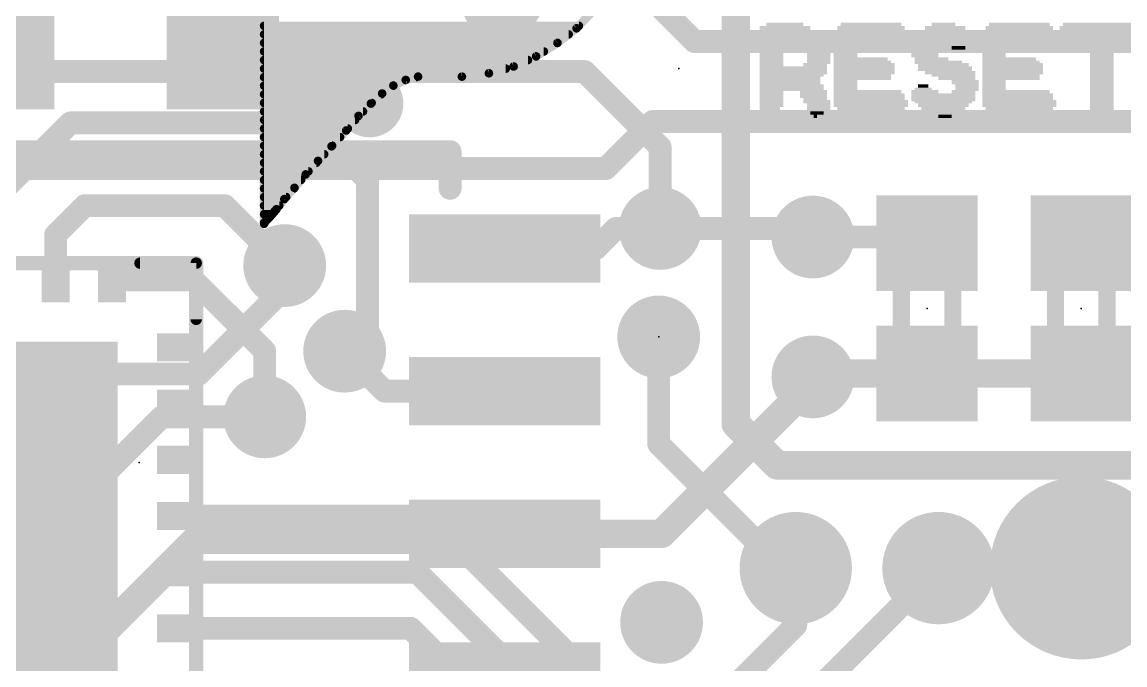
# Model space of a CAD drawing. Extents: x -34 to 52.6, y -23.4 to 26.6.
# Drawn here: x 8.61 to 18.42, y 10.31 to 16.04 of the extents above; entities that cross this region are included whole.
import ezdxf

# ---------------------------------------------------------------- set-up
doc = ezdxf.new("R2010")
doc.units = 0
for name, color, linetype in [('1', 12, 'CONTINUOUS'), ('16', 140, 'CONTINUOUS'), ('17', 183, 'CONTINUOUS'), ('18', 110, 'CONTINUOUS'), ('21', 41, 'CONTINUOUS'), ('22', 40, 'CONTINUOUS'), ('23', 53, 'CONTINUOUS'), ('24', 53, 'CONTINUOUS'), ('51', 53, 'CONTINUOUS')]:
    doc.layers.add(name, color=color, linetype=linetype)

# ---------------------------------------------------------------- blocks, each defined once
blk = doc.blocks.new('ROUNDP')
at = {"const_width": 0.5}
blk.add_lwpolyline([(0, -0.25, 1), (0, 0.25, 1), (0, -0.25)], format="xyb", dxfattribs=at)
blk = doc.blocks.new('RECT')
blk.add_solid([(-0.5, -0.5), (0.5, -0.5), (-0.5, 0.5), (0.5, 0.5)])
blk = doc.blocks.new('ROUNDV')
at = {"const_width": 0.5}
blk.add_lwpolyline([(0, -0.25, 1), (0, 0.25, 1), (0, -0.25)], format="xyb", dxfattribs=at)

msp = doc.modelspace()

# ---------------------------------------------------------------- linework, layer by layer
at = {"layer": '1'}
for points, const_width in [([(14.9606, 21.9362), (14.9606, 12.4587)], 0.254), ([(8.4836, 15.5956), (13.6144, 15.5956)], 0.2032), ([(13.6144, 15.5956), (14.2875, 14.9225)], 0.2032), ([(8.41, 14.506), (9.0424, 15.1384)], 0.2032), ([(9.0424, 15.1384), (11.176, 15.1384)], 0.2032), ([(11.176, 15.1384), (11.684, 14.6304)], 0.2032), ([(14.2875, 14.9225), (14.2875, 14.1986)], 0.2032), ([(11.684, 14.6304), (11.684, 13.3096)], 0.2032), ([(9.1694, 14.4018), (8.91, 14.1424)], 0.2032), ([(9.1694, 14.4018), (10.414, 14.4018)], 0.2032), ([(10.414, 14.4018), (10.9474, 13.8684)], 0.2032), ([(8.91, 14.1424), (8.91, 13.74)], 0.2032), ([(15.6464, 14.1224), (16.6074, 14.1224)], 0.2032), ([(16.6074, 14.1224), (16.6624, 14.0674)], 0.2032), ([(18.034, 14.0674), (18.3134, 13.788)], 0.2032), ([(10.136, 13.74), (9.41, 13.74)], 0.2032), ([(10.7696, 13.1064), (10.136, 13.74)], 0.2032), ([(18.4648, 13.788), (18.3134, 13.788)], 0.2032), ([(18.8088, 13.444), (18.4648, 13.788)], 0.2032), ([(11.684, 13.3096), (11.4808, 13.1064)], 0.2032), ([(14.2748, 13.2334), (14.2748, 12.2809)], 0.2032), ([(10.7696, 12.5222), (10.7696, 13.1064)], 0.2032), ([(15.6464, 12.8778), (15.676, 12.9074)], 0.254), ([(16.6624, 12.9074), (15.676, 12.9074)], 0.254), ([(18.034, 12.9074), (16.6624, 12.9074)], 0.254), ([(18.2922, 12.6492), (18.034, 12.9074)], 0.254), ([(20.6248, 12.6492), (18.2922, 12.6492)], 0.254), ([(15.3289, 12.0904), (14.9606, 12.4587)], 0.254), ([(15.3797, 11.176), (14.2748, 12.2809)], 0.2032), ([(15.3289, 12.0904), (20.4216, 12.0904)], 0.254), ([(12.236, 11.64), (10.01, 11.64)], 0.2032), ([(15.2146, 8.6614), (12.236, 11.64)], 0.2032), ([(8.148, 11.39), (9.398, 10.14)], 0.2032), ([(12.1264, 11.14), (10.01, 11.14)], 0.2032), ([(14.1097, 9.1567), (12.1264, 11.14)], 0.2032), ([(15.494, 11.176), (15.3797, 11.176)], 0.2032), ([(12.0676, 10.64), (10.01, 10.64)], 0.2032), ([(13.2, 9.5076), (12.0676, 10.64)], 0.2032)]:
    msp.add_lwpolyline(points, dxfattribs=dict(at, const_width=const_width))
for points, const_width in [([(13.6503, 15.6315, 1), (13.5785, 15.5597)], 0.1016), ([(13.6144, 15.5448, 1), (13.6144, 15.6464)], 0.1016), ([(9.0424, 15.1892, 1), (9.0424, 15.0876)], 0.1016), ([(9.0783, 15.1025, 1), (9.0065, 15.1743)], 0.1016), ([(11.2119, 15.1743, 1), (11.1401, 15.1025)], 0.1016), ([(11.176, 15.0876, 1), (11.176, 15.1892)], 0.1016), ([(14.3383, 14.9225, 1), (14.2367, 14.9225)], 0.1016), ([(14.2516, 14.8866, 1), (14.3234, 14.9584)], 0.1016), ([(11.7348, 14.6304, 1), (11.6332, 14.6304)], 0.1016), ([(11.6481, 14.5945, 1), (11.7199, 14.6663)], 0.1016), ([(9.1694, 14.4526, 1), (9.1694, 14.351)], 0.1016), ([(9.2053, 14.3659, 1), (9.1335, 14.4377)], 0.1016), ([(10.4499, 14.4377, 1), (10.3781, 14.3659)], 0.1016), ([(10.414, 14.351, 1), (10.414, 14.4526)], 0.1016), ([(8.9608, 14.1424, 1), (8.8592, 14.1424)], 0.1016), ([(8.8741, 14.1783, 1), (8.9459, 14.1065)], 0.1016), ([(14.2367, 14.1986, 1), (14.3383, 14.1986)], 0.1016), ([(15.6464, 14.1732, 1), (15.6464, 14.0716)], 0.1016), ([(16.6433, 14.1583, 1), (16.5715, 14.0865)], 0.1016), ([(16.6074, 14.0716, 1), (16.6074, 14.1732)], 0.1016), ([(16.6265, 14.0315, 1), (16.6983, 14.1033)], 0.1016), ([(18.0699, 14.1033, 1), (17.9981, 14.0315)], 0.1016), ([(10.9115, 13.8325, 1), (10.9833, 13.9043)], 0.1016), ([(9.41, 13.7908, 1), (9.41, 13.6892)], 0.1016), ([(10.1719, 13.7759, 1), (10.1001, 13.7041)], 0.1016), ([(10.136, 13.6892, 1), (10.136, 13.7908)], 0.1016), ([(18.3134, 13.8388, 1), (18.3134, 13.7372)], 0.1016), ([(18.2775, 13.7521, 1), (18.3493, 13.8239)], 0.1016), ([(18.5007, 13.8239, 1), (18.4289, 13.7521)], 0.1016), ([(18.4648, 13.7372, 1), (18.4648, 13.8388)], 0.1016), ([(8.8592, 13.74, 1), (8.9608, 13.74)], 0.1016), ([(11.6332, 13.3096, 1), (11.7348, 13.3096)], 0.1016), ([(11.7199, 13.2737, 1), (11.6481, 13.3455)], 0.1016), ([(14.3256, 13.2334, 1), (14.224, 13.2334)], 0.1016), ([(10.8204, 13.1064, 1), (10.7188, 13.1064)], 0.1016), ([(10.7337, 13.0705, 1), (10.8055, 13.1423)], 0.1016), ([(11.4449, 13.1423, 1), (11.5167, 13.0705)], 0.1016), ([(15.6015, 12.9227, 1), (15.6913, 12.8329)], 0.127), ([(15.676, 12.9709, 1), (15.676, 12.8439)], 0.127), ([(15.7209, 12.8625, 1), (15.6311, 12.9523)], 0.127), ([(16.6624, 12.9709, 1), (16.6624, 12.8439)], 0.127), ([(16.6624, 12.8439, 1), (16.6624, 12.9709)], 0.127), ([(18.0789, 12.9523, 1), (17.9891, 12.8625)], 0.127), ([(18.034, 12.8439, 1), (18.034, 12.9709)], 0.127), ([(18.2922, 12.7127, 1), (18.2922, 12.5857)], 0.127), ([(18.2473, 12.6043, 1), (18.3371, 12.6941)], 0.127), ([(10.7188, 12.5222, 1), (10.8204, 12.5222)], 0.1016), ([(15.0055, 12.5036, 1), (14.9157, 12.4138)], 0.127), ([(14.8971, 12.4587, 1), (15.0241, 12.4587)], 0.127), ([(14.3107, 12.3168, 1), (14.2389, 12.245)], 0.1016), ([(14.224, 12.2809, 1), (14.3256, 12.2809)], 0.1016), ([(15.3289, 12.1539, 1), (15.3289, 12.0269)], 0.127), ([(15.284, 12.0455, 1), (15.3738, 12.1353)], 0.127), ([(10.01, 11.6908, 1), (10.01, 11.5892)], 0.1016), ([(12.2719, 11.6759, 1), (12.2001, 11.6041)], 0.1016), ([(12.236, 11.5892, 1), (12.236, 11.6908)], 0.1016), ([(10.01, 11.1908, 1), (10.01, 11.0892)], 0.1016), ([(12.1623, 11.1759, 1), (12.0905, 11.1041)], 0.1016), ([(12.1264, 11.0892, 1), (12.1264, 11.1908)], 0.1016), ([(15.3797, 11.2268, 1), (15.3797, 11.1252)], 0.1016), ([(15.3438, 11.1401, 1), (15.4156, 11.2119)], 0.1016), ([(15.494, 11.1252, 1), (15.494, 11.2268)], 0.1016), ([(10.01, 10.6908, 1), (10.01, 10.5892)], 0.1016), ([(12.1035, 10.6759, 1), (12.0317, 10.6041)], 0.1016), ([(12.0676, 10.5892, 1), (12.0676, 10.6908)], 0.1016)]:
    msp.add_lwpolyline(points, format="xyb", dxfattribs=dict(at, const_width=const_width))
at = {"layer": '16'}
for points, const_width in [([(14.5923, 15.8623), (14.2113, 16.2433)], 0.2032), ([(21.7043, 15.8623), (14.5923, 15.8623)], 0.2032), ([(13.8049, 14.732), (14.224, 15.1511)], 0.2032), ([(19.2659, 15.1511), (14.224, 15.1511)], 0.2032), ([(4.8514, 14.732), (13.8049, 14.732)], 0.2032), ([(13.8938, 14.1986), (13.716, 14.0208)], 0.2032), ([(14.2875, 14.1986), (13.8938, 14.1986)], 0.2032), ([(14.2875, 14.1986), (15.5702, 14.1986)], 0.2032), ([(15.5702, 14.1986), (15.6464, 14.1224)], 0.2032), ([(13.716, 14.0208), (12.9032, 14.0208)], 0.2032), ([(10.9474, 13.6652), (10.9474, 13.8684)], 0.2032), ([(10.1854, 12.9032), (10.9474, 13.6652)], 0.2032), ([(11.8364, 12.7508), (11.4808, 13.1064)], 0.2032), ([(9.1186, 12.9032), (7.6962, 11.4808)], 0.2032), ([(10.1854, 12.9032), (9.1186, 12.9032)], 0.2032), ([(14.3002, 11.4808), (15.6464, 12.827)], 0.254), ([(15.6464, 12.827), (15.6464, 12.8778)], 0.254), ([(12.9032, 12.7508), (11.8364, 12.7508)], 0.2032), ([(9.8552, 12.5222), (7.5438, 10.2108)], 0.2032), ([(10.7696, 12.5222), (9.8552, 12.5222)], 0.2032), ([(12.9032, 11.4808), (12.8524, 11.43)], 0.254), ([(12.9032, 11.4808), (14.3002, 11.4808)], 0.254), ([(10.16, 11.43), (8.3312, 9.6012)], 0.254), ([(12.8524, 11.43), (10.16, 11.43)], 0.254), ([(14.5034, 8.9154), (16.764, 11.176)], 0.2032), ([(15.494, 10.668), (15.494, 11.176)], 0.2032), ([(14.1224, 9.2964), (15.494, 10.668)], 0.2032)]:
    msp.add_lwpolyline(points, dxfattribs=dict(at, const_width=const_width))
for points, const_width in [([(14.5923, 15.9131, 1), (14.5923, 15.8115)], 0.1016), ([(14.5564, 15.8264, 1), (14.6282, 15.8982)], 0.1016), ([(14.224, 15.2019, 1), (14.224, 15.1003)], 0.1016), ([(14.2599, 15.1152, 1), (14.1881, 15.187)], 0.1016), ([(13.769, 14.7679, 1), (13.8408, 14.6961)], 0.1016), ([(13.8049, 14.6812, 1), (13.8049, 14.7828)], 0.1016), ([(13.8938, 14.2494, 1), (13.8938, 14.1478)], 0.1016), ([(13.9297, 14.1627, 1), (13.8579, 14.2345)], 0.1016), ([(14.2875, 14.2494, 1), (14.2875, 14.1478)], 0.1016), ([(14.2875, 14.1478, 1), (14.2875, 14.2494)], 0.1016), ([(15.6061, 14.2345, 1), (15.5343, 14.1627)], 0.1016), ([(15.5702, 14.1478, 1), (15.5702, 14.2494)], 0.1016), ([(15.6105, 14.0865, 1), (15.6823, 14.1583)], 0.1016), ([(12.9032, 14.0716, 1), (12.9032, 13.97)], 0.1016), ([(13.6801, 14.0567, 1), (13.7519, 13.9849)], 0.1016), ([(13.716, 13.97, 1), (13.716, 14.0716)], 0.1016), ([(10.9982, 13.8684, 1), (10.8966, 13.8684)], 0.1016), ([(10.9833, 13.6293, 1), (10.9115, 13.7011)], 0.1016), ([(10.8966, 13.6652, 1), (10.9982, 13.6652)], 0.1016), ([(11.5167, 13.1423, 1), (11.4449, 13.0705)], 0.1016), ([(9.1186, 12.954, 1), (9.1186, 12.8524)], 0.1016), ([(9.1545, 12.8673, 1), (9.0827, 12.9391)], 0.1016), ([(10.1495, 12.9391, 1), (10.2213, 12.8673)], 0.1016), ([(10.1854, 12.8524, 1), (10.1854, 12.954)], 0.1016), ([(15.7099, 12.8778, 1), (15.5829, 12.8778)], 0.127), ([(15.6913, 12.7821, 1), (15.6015, 12.8719)], 0.127), ([(15.5829, 12.827, 1), (15.7099, 12.827)], 0.127), ([(11.8364, 12.8016, 1), (11.8364, 12.7)], 0.1016), ([(11.8005, 12.7149, 1), (11.8723, 12.7867)], 0.1016), ([(12.9032, 12.7, 1), (12.9032, 12.8016)], 0.1016), ([(9.8552, 12.573, 1), (9.8552, 12.4714)], 0.1016), ([(9.8911, 12.4863, 1), (9.8193, 12.5581)], 0.1016), ([(10.7696, 12.4714, 1), (10.7696, 12.573)], 0.1016), ([(12.9032, 11.5443, 1), (12.9032, 11.4173)], 0.127), ([(12.9481, 11.4359, 1), (12.8583, 11.5257)], 0.127), ([(14.2553, 11.5257, 1), (14.3451, 11.4359)], 0.127), ([(14.3002, 11.4173, 1), (14.3002, 11.5443)], 0.127), ([(10.16, 11.4935, 1), (10.16, 11.3665)], 0.127), ([(10.2049, 11.3851, 1), (10.1151, 11.4749)], 0.127), ([(12.8075, 11.4749, 1), (12.8973, 11.3851)], 0.127), ([(12.8524, 11.3665, 1), (12.8524, 11.4935)], 0.127), ([(15.5448, 11.176, 1), (15.4432, 11.176)], 0.1016), ([(16.7999, 11.1401, 1), (16.7281, 11.2119)], 0.1016), ([(15.4432, 10.668, 1), (15.5448, 10.668)], 0.1016), ([(15.5299, 10.6321, 1), (15.4581, 10.7039)], 0.1016)]:
    msp.add_lwpolyline(points, format="xyb", dxfattribs=dict(at, const_width=const_width))
at = {"layer": '21'}
for points, const_width in [([(10.764, 16.81), (10.764, 14.24)], 0.0762), ([(13.544, 15.98), (13.694, 16.14)], 0.0762), ([(10.764, 16.002), (13.5646, 16.002)], 0.0762), ([(13.374, 15.85), (13.544, 15.98)], 0.0762), ([(10.764, 15.9258), (13.4731, 15.9258)], 0.0762), ([(10.764, 15.8496), (13.3734, 15.8496)], 0.0762), ([(10.764, 15.7734), (13.2527, 15.7734)], 0.0762), ([(13.184, 15.73), (13.374, 15.85)], 0.0762), ([(10.764, 15.6972), (13.1111, 15.6972)], 0.0762), ([(12.984, 15.64), (13.184, 15.73)], 0.0762), ([(10.764, 15.621), (12.9143, 15.621)], 0.0762), ([(12.524, 15.55), (12.764, 15.58)], 0.0762), ([(12.764, 15.58), (12.984, 15.64)], 0.0762), ([(10.764, 15.5448), (12.1149, 15.5448)], 0.0762), ([(10.764, 15.4686), (11.912, 15.4686)], 0.0762), ([(11.814, 15.4), (11.914, 15.47)], 0.0762), ([(11.914, 15.47), (12.024, 15.52)], 0.0762), ([(12.024, 15.52), (12.134, 15.55)], 0.0762), ([(12.134, 15.55), (12.524, 15.55)], 0.0762), ([(10.764, 15.3924), (11.8056, 15.3924)], 0.0762), ([(11.714, 15.31), (11.814, 15.4)], 0.0762), ([(10.764, 15.3162), (11.7209, 15.3162)], 0.0762), ([(11.604, 15.2), (11.714, 15.31)], 0.0762), ([(10.764, 15.24), (11.644, 15.24)], 0.0762), ([(11.494, 15.07), (11.604, 15.2)], 0.0762), ([(10.764, 15.1638), (11.5734, 15.1638)], 0.0762), ([(10.764, 15.0876), (11.5089, 15.0876)], 0.0762), ([(10.764, 15.0114), (11.4396, 15.0114)], 0.0762), ([(11.364, 14.93), (11.494, 15.07)], 0.0762), ([(10.764, 14.9352), (11.3688, 14.9352)], 0.0762), ([(11.244, 14.8), (11.364, 14.93)], 0.0762), ([(10.764, 14.859), (11.2985, 14.859)], 0.0762), ([(10.764, 14.7828), (11.2282, 14.7828)], 0.0762), ([(11.134, 14.68), (11.244, 14.8)], 0.0762), ([(10.764, 14.7066), (11.1584, 14.7066)], 0.0762), ([(10.764, 14.6304), (11.0927, 14.6304)], 0.0762), ([(11.034, 14.56), (11.134, 14.68)], 0.0762), ([(10.764, 14.5542), (11.0288, 14.5542)], 0.0762), ([(10.944, 14.46), (11.034, 14.56)], 0.0762), ([(10.764, 14.478), (10.9602, 14.478)], 0.0762), ([(10.764, 14.4018), (10.8987, 14.4018)], 0.0762), ([(10.874, 14.37), (10.944, 14.46)], 0.0762), ([(10.764, 14.3256), (10.8359, 14.3256)], 0.0762), ([(10.774, 14.26), (10.814, 14.3)], 0.0762), ([(10.814, 14.3), (10.874, 14.37)], 0.0762), ([(10.764, 14.24), (10.774, 14.26)], 0.0762), ([(10.764, 14.2494), (10.7687, 14.2494)], 0.0762), ([(10.16, 13.89), (9.66, 13.89)], 0.1016), ([(10.16, 13.39), (10.16, 13.89)], 0.1016)]:
    msp.add_lwpolyline(points, dxfattribs=dict(at, const_width=const_width))
for points, const_width in [([(10.764, 16.0211, 1), (10.764, 15.983)], 0.0381), ([(13.5301, 15.993, 1), (13.5579, 15.967)], 0.0381), ([(13.5556, 15.9649, 1), (13.5324, 15.9951)], 0.0381), ([(13.5646, 15.983, 1), (13.5646, 16.0211)], 0.0381), ([(10.764, 15.9449, 1), (10.764, 15.9068)], 0.0381), ([(13.4731, 15.9068, 1), (13.4731, 15.9449)], 0.0381), ([(10.764, 15.8687, 1), (10.764, 15.8306)], 0.0381), ([(10.764, 15.7925, 1), (10.764, 15.7544)], 0.0381), ([(13.2527, 15.7544, 1), (13.2527, 15.7925)], 0.0381), ([(13.3624, 15.8651, 1), (13.3856, 15.8349)], 0.0381), ([(13.3842, 15.8339, 1), (13.3638, 15.8661)], 0.0381), ([(13.3734, 15.8306, 1), (13.3734, 15.8687)], 0.0381), ([(10.764, 15.7163, 1), (10.764, 15.6782)], 0.0381), ([(13.1111, 15.6782, 1), (13.1111, 15.7163)], 0.0381), ([(13.1738, 15.7461, 1), (13.1942, 15.7139)], 0.0381), ([(13.1918, 15.7126, 1), (13.1762, 15.7474)], 0.0381), ([(10.764, 15.6401, 1), (10.764, 15.602)], 0.0381), ([(12.759, 15.5984, 1), (12.769, 15.5616)], 0.0381), ([(12.7664, 15.5611, 1), (12.7616, 15.5989)], 0.0381), ([(12.9143, 15.602, 1), (12.9143, 15.6401)], 0.0381), ([(12.9762, 15.6574, 1), (12.9918, 15.6226)], 0.0381), ([(12.989, 15.6216, 1), (12.979, 15.6584)], 0.0381), ([(10.764, 15.5639, 1), (10.764, 15.5258)], 0.0381), ([(10.764, 15.4877, 1), (10.764, 15.4496)], 0.0381), ([(11.9061, 15.4873, 1), (11.9219, 15.4527)], 0.0381), ([(11.9249, 15.4544, 1), (11.9031, 15.4856)], 0.0381), ([(11.912, 15.4496, 1), (11.912, 15.4877)], 0.0381), ([(12.019, 15.5384, 1), (12.029, 15.5016)], 0.0381), ([(12.0319, 15.5027, 1), (12.0161, 15.5373)], 0.0381), ([(12.134, 15.5691, 1), (12.134, 15.531)], 0.0381), ([(12.1149, 15.5258, 1), (12.1149, 15.5639)], 0.0381), ([(12.139, 15.5316, 1), (12.129, 15.5684)], 0.0381), ([(12.5216, 15.5689, 1), (12.5264, 15.5311)], 0.0381), ([(12.524, 15.531, 1), (12.524, 15.5691)], 0.0381), ([(10.764, 15.4115, 1), (10.764, 15.3734)], 0.0381), ([(11.8031, 15.4156, 1), (11.8249, 15.3844)], 0.0381), ([(11.8267, 15.3858, 1), (11.8013, 15.4142)], 0.0381), ([(11.8056, 15.3734, 1), (11.8056, 15.4115)], 0.0381), ([(10.764, 15.3353, 1), (10.764, 15.2972)], 0.0381), ([(11.7013, 15.3242, 1), (11.7267, 15.2958)], 0.0381), ([(11.7275, 15.2965, 1), (11.7005, 15.3235)], 0.0381), ([(11.7209, 15.2972, 1), (11.7209, 15.3353)], 0.0381), ([(10.764, 15.2591, 1), (10.764, 15.221)], 0.0381), ([(11.5905, 15.2135, 1), (11.6175, 15.1865)], 0.0381), ([(11.6185, 15.1877, 1), (11.5895, 15.2123)], 0.0381), ([(11.644, 15.221, 1), (11.644, 15.2591)], 0.0381), ([(10.764, 15.1829, 1), (10.764, 15.1448)], 0.0381), ([(10.764, 15.1067, 1), (10.764, 15.0686)], 0.0381), ([(11.5089, 15.0686, 1), (11.5089, 15.1067)], 0.0381), ([(11.5734, 15.1448, 1), (11.5734, 15.1829)], 0.0381), ([(10.764, 15.0305, 1), (10.764, 14.9924)], 0.0381), ([(11.4396, 14.9924, 1), (11.4396, 15.0305)], 0.0381), ([(11.4795, 15.0823, 1), (11.5085, 15.0577)], 0.0381), ([(11.508, 15.057, 1), (11.48, 15.083)], 0.0381), ([(10.764, 14.9543, 1), (10.764, 14.9162)], 0.0381), ([(11.35, 14.943, 1), (11.378, 14.917)], 0.0381), ([(11.378, 14.9171, 1), (11.35, 14.9429)], 0.0381), ([(11.3688, 14.9162, 1), (11.3688, 14.9543)], 0.0381), ([(10.764, 14.878, 1), (10.764, 14.8399)], 0.0381), ([(10.764, 14.8018, 1), (10.764, 14.7637)], 0.0381), ([(11.23, 14.8129, 1), (11.258, 14.7871)], 0.0381), ([(11.2282, 14.7637, 1), (11.2282, 14.8018)], 0.0381), ([(11.258, 14.7871, 1), (11.23, 14.8129)], 0.0381), ([(11.2985, 14.8399, 1), (11.2985, 14.878)], 0.0381), ([(10.764, 14.7256, 1), (10.764, 14.6875)], 0.0381), ([(11.1584, 14.6875, 1), (11.1584, 14.7256)], 0.0381), ([(10.764, 14.6494, 1), (10.764, 14.6113)], 0.0381), ([(11.0927, 14.6113, 1), (11.0927, 14.6494)], 0.0381), ([(11.12, 14.6929, 1), (11.148, 14.6671)], 0.0381), ([(11.1486, 14.6678, 1), (11.1194, 14.6922)], 0.0381), ([(10.764, 14.5733, 1), (10.764, 14.5352)], 0.0381), ([(11.0194, 14.5722, 1), (11.0486, 14.5478)], 0.0381), ([(11.0482, 14.5473, 1), (11.0198, 14.5727)], 0.0381), ([(11.0288, 14.5352, 1), (11.0288, 14.5733)], 0.0381), ([(10.764, 14.4971, 1), (10.764, 14.459)], 0.0381), ([(10.764, 14.4209, 1), (10.764, 14.3828)], 0.0381), ([(10.8987, 14.3828, 1), (10.8987, 14.4209)], 0.0381), ([(10.9298, 14.4727, 1), (10.9582, 14.4473)], 0.0381), ([(10.959, 14.4483, 1), (10.929, 14.4717)], 0.0381), ([(10.9602, 14.459, 1), (10.9602, 14.4971)], 0.0381), ([(10.764, 14.3447, 1), (10.764, 14.3066)], 0.0381), ([(10.7995, 14.3124, 1), (10.8285, 14.2876)], 0.0381), ([(10.8275, 14.2865, 1), (10.8005, 14.3135)], 0.0381), ([(10.8359, 14.3066, 1), (10.8359, 14.3447)], 0.0381), ([(10.859, 14.3817, 1), (10.889, 14.3583)], 0.0381), ([(10.8885, 14.3576, 1), (10.8595, 14.3824)], 0.0381), ([(10.764, 14.2685, 1), (10.764, 14.2304)], 0.0381), ([(10.747, 14.2485, 1), (10.781, 14.2315)], 0.0381), ([(10.745, 14.24, 1), (10.7831, 14.24)], 0.0381), ([(10.7605, 14.2735, 1), (10.7875, 14.2465)], 0.0381), ([(10.791, 14.2515, 1), (10.757, 14.2685)], 0.0381), ([(10.7687, 14.2304, 1), (10.7687, 14.2685)], 0.0381), ([(9.66, 13.9154, 1), (9.66, 13.8646)], 0.0508), ([(10.1854, 13.89, 1), (10.1346, 13.89)], 0.0508), ([(10.16, 13.8646, 1), (10.16, 13.9154)], 0.0508), ([(10.1346, 13.39, 1), (10.1854, 13.39)], 0.0508), ([(18.034, 10.5329, 1), (18.034, 11.8191, 1), (18.034, 10.5329)], 0.3048)]:
    msp.add_lwpolyline(points, format="xyb", dxfattribs=dict(at, const_width=const_width))
at = {"layer": '22'}
for points, const_width in [([(11.703, 15.1598, 1), (11.703, 15.4598, 1), (11.703, 15.1598)], 0.3), ([(12.4698, 14.8828, 1), (12.3682, 14.8828)], 0.1016), ([(12.419, 14.832, 1), (12.419, 14.9336)], 0.1016), ([(12.3682, 14.5558, 1), (12.4698, 14.5558)], 0.1016), ([(18.034, 10.5156, 1), (18.034, 11.8364, 1), (18.034, 10.5156)], 0.3048)]:
    msp.add_lwpolyline(points, format="xyb", dxfattribs=dict(at, const_width=const_width))
at = {"layer": '22', "const_width": 0.2032}
for points in [[(6.885, 14.8828), (12.419, 14.8828)], [(12.419, 14.8828), (12.419, 14.5558)]]:
    msp.add_lwpolyline(points, dxfattribs=at)
at = {"layer": '23'}
for p in [(14.4526, 15.621), (16.6624, 13.4874), (18.034, 13.4874), (14.2748, 13.2334)]:
    msp.add_point(p, dxfattribs=at)
at = {"layer": '24'}
msp.add_point((9.652, 12.1158), dxfattribs=at)
at = {"layer": '51'}
for points, const_width in [([(10.16, 13.89), (5.16, 13.89)], 0.127), ([(10.16, 8.89), (10.16, 13.89)], 0.127), ([(16.4338, 13.217), (16.4338, 13.7578)], 0.1524), ([(16.891, 13.7578), (16.891, 13.217)], 0.1524), ([(17.8054, 13.217), (17.8054, 13.7578)], 0.1524), ([(18.2626, 13.7578), (18.2626, 13.217)], 0.1524)]:
    msp.add_lwpolyline(points, dxfattribs=dict(at, const_width=const_width))
for points, const_width in [([(10.1918, 13.89, 1), (10.1282, 13.89)], 0.0635), ([(10.16, 13.8582, 1), (10.16, 13.9218)], 0.0635), ([(16.4719, 13.7578, 1), (16.3957, 13.7578)], 0.0762), ([(16.9291, 13.7578, 1), (16.8529, 13.7578)], 0.0762), ([(17.8435, 13.7578, 1), (17.7673, 13.7578)], 0.0762), ([(18.3007, 13.7578, 1), (18.2245, 13.7578)], 0.0762), ([(16.3957, 13.217, 1), (16.4719, 13.217)], 0.0762), ([(16.8529, 13.217, 1), (16.9291, 13.217)], 0.0762), ([(17.7673, 13.217, 1), (17.8435, 13.217)], 0.0762), ([(18.2245, 13.217, 1), (18.3007, 13.217)], 0.0762)]:
    msp.add_lwpolyline(points, format="xyb", dxfattribs=dict(at, const_width=const_width))

# ---------------------------------------------------------------- block references
at = {"layer": '1'}
for p, xscale, yscale, rotation in [((16.6624, 14.0674), 0.85, 0.9, 270), ((18.034, 14.0674), 0.85, 0.9, 270), ((8.91, 13.74), 0.4, 0.25, 270), ((9.41, 13.74), 0.4, 0.25, 270), ((16.6624, 12.9074), 0.85, 0.9, 270), ((18.034, 12.9074), 0.85, 0.9, 270), ((7.66, 11.39), 3.6, 3.6, 90)]:
    msp.add_blockref('RECT', p, dxfattribs=dict(at, xscale=xscale, yscale=yscale, rotation=rotation))
at = {"layer": '1', "xscale": 0.4, "yscale": 0.25}
for p in [(10.01, 13.14), (10.01, 12.64), (10.01, 12.14), (10.01, 11.64), (10.01, 11.14), (10.01, 10.64)]:
    msp.add_blockref('RECT', p, dxfattribs=at)
at = {"layer": '16', "yscale": 4.6, "rotation": 180}
for p in [(8.398, 17.5598), (10.398, 17.5598)]:
    msp.add_blockref('RECT', p, dxfattribs=at)
at = {"layer": '16', "xscale": 0.6096, "yscale": 1.7018, "rotation": 270}
for p in [(12.9032, 14.0208), (12.9032, 12.7508), (12.9032, 11.4808), (12.9032, 10.2108)]:
    msp.add_blockref('RECT', p, dxfattribs=at)
at = {"layer": '17', "xscale": 0.7366, "yscale": 0.7366}
msp.add_blockref('ROUNDP', (14.2748, 13.2334), dxfattribs=at)
msp.add_blockref('ROUNDP', (14.2748, 13.2334), dxfattribs=at)
at = {"layer": '17', "rotation": 180}
for p in [(15.494, 11.176), (15.494, 11.176), (16.764, 11.176), (16.764, 11.176), (18.034, 11.176), (18.034, 11.176)]:
    msp.add_blockref('ROUNDP', p, dxfattribs=at)
at = {"layer": '18', "xscale": 0.7366, "yscale": 0.7366}
for p in [(12.8778, 16.2433), (12.8778, 16.2433), (14.2875, 14.1986), (14.2875, 14.1986), (15.6464, 14.1224), (15.6464, 14.1224), (10.9474, 13.8684), (10.9474, 13.8684), (11.4808, 13.1064), (11.4808, 13.1064), (15.6464, 12.8778), (15.6464, 12.8778), (10.7696, 12.5222), (10.7696, 12.5222), (14.3002, 10.6934), (14.3002, 10.6934)]:
    msp.add_blockref('ROUNDV', p, dxfattribs=at)
at = {"layer": '21'}
for p, xscale, yscale in [((15.3976, 15.981), 0.45, 0.04), ((15.3976, 16.016), 0.33, 0.03), ((16.1626, 15.981), 0.6, 0.04), ((16.1626, 16.016), 0.54, 0.03), ((16.8226, 15.981), 0.36, 0.04), ((16.8076, 16.016), 0.21, 0.03), ((17.4826, 15.981), 0.6, 0.04), ((17.4826, 16.016), 0.54, 0.03), ((18.2176, 15.981), 0.75, 0.04), ((18.2176, 16.016), 0.69, 0.03), ((15.4276, 15.946), 0.51, 0.03), ((15.4426, 15.926), 0.54, 0.03), ((15.4576, 15.896), 0.57, 0.03), ((16.1626, 15.926), 0.66, 0.03), ((16.1626, 15.896), 0.66, 0.03), ((16.1626, 15.946), 0.6, 0.03), ((16.8076, 15.896), 0.51, 0.03), ((16.8226, 15.926), 0.48, 0.03), ((16.8226, 15.946), 0.42, 0.03), ((17.8726, 15.926), 1.44, 0.03), ((17.4826, 15.896), 0.66, 0.03), ((17.4826, 15.946), 0.6, 0.03), ((18.2026, 15.946), 0.78, 0.03), ((18.2176, 15.896), 0.75, 0.03), ((15.4726, 15.861), 0.6, 0.04), ((15.4726, 15.826), 0.6, 0.03), ((15.2776, 15.806), 0.21, 0.03), ((15.6526, 15.806), 0.24, 0.03), ((16.1476, 15.861), 0.63, 0.04), ((16.1476, 15.826), 0.63, 0.03), ((15.9376, 15.806), 0.21, 0.03), ((16.6576, 15.826), 0.27, 0.03), ((16.6276, 15.806), 0.21, 0.03), ((16.8076, 15.861), 0.51, 0.04), ((16.9426, 15.826), 0.18, 0.03), ((16.9426, 15.806), 0.12, 0.03), ((17.4676, 15.861), 0.63, 0.04), ((17.4676, 15.826), 0.63, 0.03), ((17.2576, 15.806), 0.21, 0.03), ((18.2176, 15.861), 0.75, 0.04), ((18.2176, 15.826), 0.21, 0.03), ((18.2176, 15.806), 0.21, 0.03), ((15.2776, 15.776), 0.21, 0.03), ((15.2776, 15.741), 0.21, 0.04), ((15.2776, 15.706), 0.21, 0.03), ((15.6826, 15.776), 0.24, 0.03), ((15.6976, 15.741), 0.21, 0.04), ((15.6976, 15.706), 0.21, 0.03), ((15.9376, 15.776), 0.21, 0.03), ((15.9376, 15.741), 0.21, 0.04), ((16.0726, 15.706), 0.48, 0.03), ((16.6276, 15.776), 0.21, 0.03), ((16.6426, 15.741), 0.24, 0.04), ((16.7026, 15.706), 0.3, 0.03), ((17.2576, 15.776), 0.21, 0.03), ((17.2576, 15.741), 0.21, 0.04), ((17.3926, 15.706), 0.48, 0.03), ((18.2176, 15.776), 0.21, 0.03), ((18.2176, 15.741), 0.21, 0.04), ((18.2176, 15.706), 0.21, 0.03), ((15.2776, 15.676), 0.21, 0.03), ((15.2776, 15.656), 0.21, 0.03), ((15.4726, 15.621), 0.6, 0.04), ((15.6676, 15.656), 0.21, 0.03), ((15.6976, 15.676), 0.21, 0.03), ((16.0876, 15.676), 0.51, 0.03), ((16.1026, 15.656), 0.54, 0.03), ((16.1026, 15.621), 0.54, 0.04), ((16.7626, 15.676), 0.42, 0.03), ((16.8076, 15.656), 0.45, 0.03), ((16.8226, 15.621), 0.48, 0.04), ((17.4076, 15.676), 0.51, 0.03), ((17.4226, 15.656), 0.54, 0.03), ((17.4226, 15.621), 0.54, 0.04), ((18.2176, 15.676), 0.21, 0.03), ((18.2176, 15.656), 0.21, 0.03), ((18.2176, 15.621), 0.21, 0.04), ((15.4726, 15.586), 0.6, 0.03), ((15.4576, 15.566), 0.57, 0.03), ((15.4426, 15.536), 0.54, 0.03), ((15.4426, 15.501), 0.54, 0.04), ((16.1026, 15.586), 0.54, 0.03), ((16.0876, 15.566), 0.51, 0.03), ((16.0876, 15.536), 0.51, 0.03), ((15.9376, 15.501), 0.21, 0.04), ((16.8676, 15.586), 0.45, 0.03), ((16.8976, 15.566), 0.39, 0.03), ((16.9276, 15.536), 0.33, 0.03), ((17.0026, 15.501), 0.24, 0.04), ((17.4226, 15.586), 0.54, 0.03), ((17.4076, 15.566), 0.51, 0.03), ((17.4076, 15.536), 0.51, 0.03), ((17.2576, 15.501), 0.21, 0.04), ((18.2176, 15.586), 0.21, 0.03), ((18.2176, 15.566), 0.21, 0.03), ((18.2176, 15.536), 0.21, 0.03), ((18.2176, 15.501), 0.21, 0.04), ((15.4576, 15.466), 0.57, 0.03), ((15.4576, 15.436), 0.57, 0.03), ((15.2776, 15.416), 0.21, 0.03), ((15.6526, 15.416), 0.24, 0.03), ((15.9376, 15.466), 0.21, 0.03), ((15.9376, 15.436), 0.21, 0.03), ((16.1326, 15.416), 0.6, 0.03), ((16.6426, 15.416), 0.24, 0.03), ((16.6276, 15.436), 0.15, 0.03), ((16.6276, 15.466), 0.09, 0.03), ((16.9876, 15.416), 0.21, 0.03), ((17.0176, 15.466), 0.21, 0.03), ((17.0176, 15.436), 0.21, 0.03), ((17.2576, 15.466), 0.21, 0.03), ((17.2576, 15.436), 0.21, 0.03), ((17.4526, 15.416), 0.6, 0.03), ((18.2176, 15.466), 0.21, 0.03), ((18.2176, 15.436), 0.21, 0.03), ((18.2176, 15.416), 0.21, 0.03), ((15.2776, 15.381), 0.21, 0.04), ((15.2776, 15.346), 0.21, 0.03), ((15.2776, 15.326), 0.21, 0.03), ((15.2776, 15.296), 0.21, 0.03), ((15.6526, 15.381), 0.24, 0.04), ((15.6676, 15.346), 0.21, 0.03), ((15.6826, 15.326), 0.24, 0.03), ((15.6976, 15.296), 0.21, 0.03), ((16.1476, 15.381), 0.63, 0.04), ((16.1476, 15.346), 0.63, 0.03), ((16.1626, 15.326), 0.66, 0.03), ((16.1626, 15.296), 0.66, 0.03), ((16.8076, 15.381), 0.57, 0.04), ((16.8076, 15.346), 0.57, 0.03), ((16.8076, 15.326), 0.51, 0.03), ((16.8076, 15.296), 0.45, 0.03), ((17.4676, 15.381), 0.63, 0.04), ((17.4676, 15.346), 0.63, 0.03), ((17.4826, 15.326), 0.66, 0.03), ((17.4826, 15.296), 0.66, 0.03), ((18.2176, 15.381), 0.21, 0.04), ((18.2176, 15.346), 0.21, 0.03), ((18.2176, 15.326), 0.21, 0.03), ((18.2176, 15.296), 0.21, 0.03), ((15.2626, 15.261), 0.18, 0.04), ((15.2776, 15.226), 0.15, 0.03), ((15.6976, 15.261), 0.21, 0.04), ((15.6826, 15.226), 0.12, 0.03), ((15.6676, 15.196), 0.03, 0.03), ((16.1626, 15.261), 0.6, 0.04), ((16.1626, 15.226), 0.6, 0.03), ((16.8076, 15.261), 0.39, 0.04), ((16.8226, 15.226), 0.3, 0.03), ((16.8226, 15.196), 0.12, 0.03), ((17.4826, 15.261), 0.6, 0.04), ((17.4826, 15.226), 0.6, 0.03), ((18.2176, 15.261), 0.21, 0.04), ((18.2176, 15.226), 0.15, 0.03)]:
    msp.add_blockref('RECT', p, dxfattribs=dict(at, xscale=xscale, yscale=yscale))
at = {"layer": '51', "xscale": 0.3, "yscale": 0.6096, "rotation": 270}
for p in [(16.6624, 13.8914), (18.034, 13.8914), (16.6624, 13.0786), (18.034, 13.0786)]:
    msp.add_blockref('RECT', p, dxfattribs=at)

doc.saveas('drawing.dxf')
